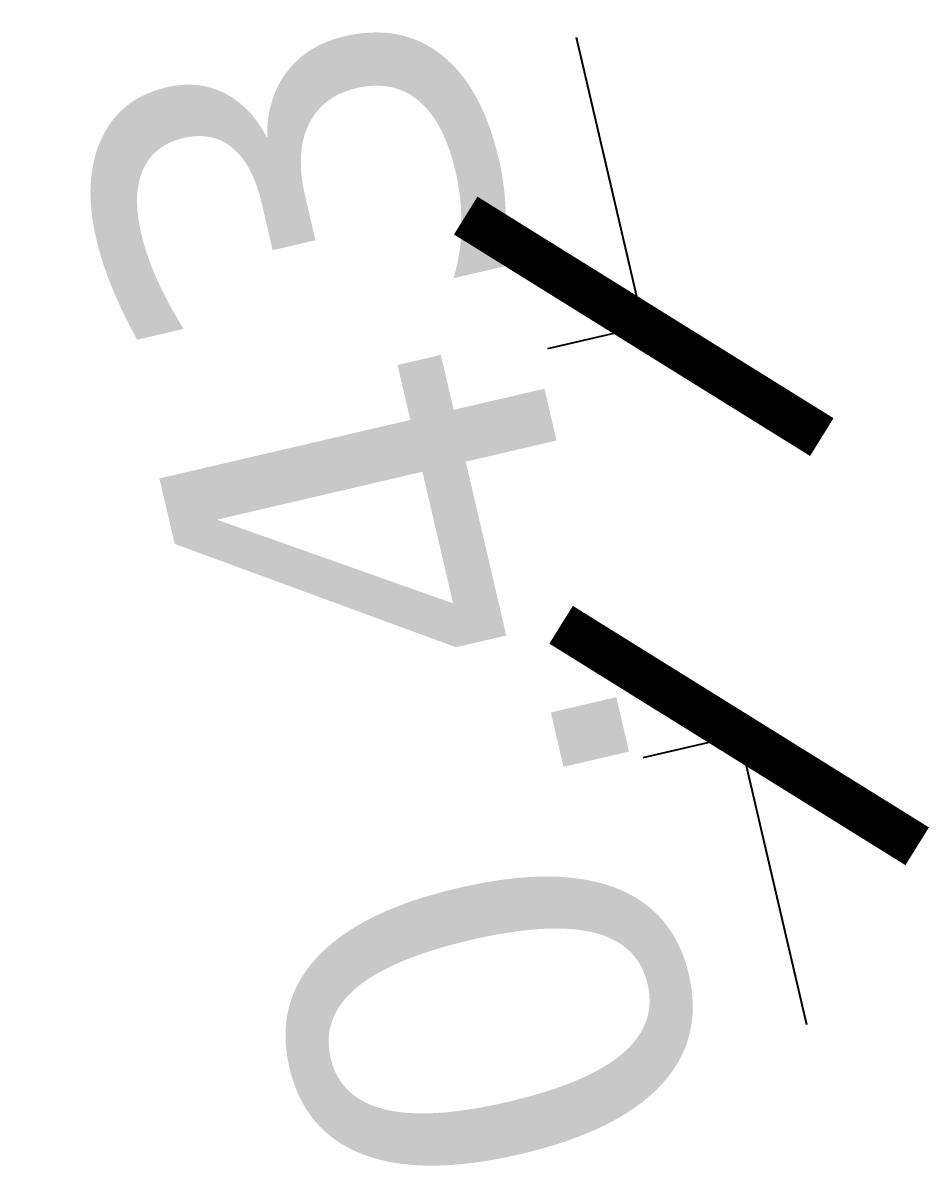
# Model space of a CAD drawing. Header units: metres. Extents: x -49 to 867749, y -579737 to 170817.
# Drawn here: x 731552.003 to 731552.92, y -441463.403 to -441462.236 of the extents above; entities that cross this region are included whole.
import ezdxf

# ---------------------------------------------------------------- set-up
doc = ezdxf.new("R2010")
doc.units = ezdxf.units.M
doc.header["$MEASUREMENT"] = 0
doc.header["$PDMODE"] = 3
doc.header["$PDSIZE"] = 0.1
doc.styles.add('COT', font='verdana.ttf')
doc.dimstyles.new('COT200', dxfattribs={"dimtxt": 0.4, "dimasz": 0.3, "dimexe": 0.1, "dimexo": 0.5, "dimgap": 0.1, "dimtad": 1, "dimzin": 0, "dimdsep": 46, "dimtxsty": 'COT', "dimblk": 'ARCHTICK', "dimcen": 0.1, "dimclrd": 256, "dimclre": 256, "dimclrt": 2, "dimadec": 0, "dimazin": 0, "dimtm": 1e-09, "dimtfac": 1, "dimtix": 1, "dimtofl": 0, "dimtmove": 1, "dimatfit": 3, "dimldrblk": 'ARCHTICK', "dimfxl": 0.3, "dimfxlon": 1, "dimtolj": 1, "dimtzin": 0, "dimlwd": -1, "dimlwe": -1, "dimarcsym": 0})

# ---------------------------------------------------------------- blocks, each defined once
blk = doc.blocks.new('_ArchTick')
at = {"color": 0, "linetype": 'ByBlock', "const_width": 0.15}
blk.add_lwpolyline([(-0.5, -0.5), (0.5, 0.5)], dxfattribs=at)
blk = doc.blocks.new('*D544')
at = {"transparency": 16777216}
for p, q in [((731552.6313, -441462.5431), (731552.5632, -441462.2509)), ((731552.6313, -441462.5431), (731552.5339, -441462.5658)), ((731552.7278, -441462.957), (731552.6304, -441462.9797)), ((731552.7278, -441462.957), (731552.7959, -441463.2492))]:
    blk.add_line(p, q, dxfattribs=at)
at = {"layer": 'Defpoints', "color": 0, "transparency": 16777216}
for p in [(731552.6313, -441462.5431), (731552.7278, -441462.957), (731552.7278, -441462.957)]:
    blk.add_point(p, dxfattribs=at)
at = {"transparency": 16777216, "xscale": 0.3, "yscale": 0.3, "zscale": 0.3}
for p, rotation in [((731552.6313, -441462.5431), 283.1212703830424), ((731552.7278, -441462.957), 103.1212703830424)]:
    blk.add_blockref('_ArchTick', p, dxfattribs=dict(at, rotation=rotation))
at = {"color": 2, "transparency": 16777216, "insert": (731552.3793, -441462.82), "char_height": 0.4, "attachment_point": 5, "rotation": 103.1213, "style": 'COT'}
blk.add_mtext('\\A1;0.43', dxfattribs=at)

msp = doc.modelspace()

# ---------------------------------------------------------------- dimensions: what is measured, and where the dimension line sits
at = {"color": 2}
dim = msp.add_aligned_dim(p1=(731552.6313, -441462.5431), p2=(731552.7278, -441462.957), distance=0, dimstyle='COT200', dxfattribs=at)
dim.commit()
dim.dimension.update_dxf_attribs({"geometry": '*D544', "text_midpoint": (731552.3793, -441462.82)})

doc.saveas('drawing.dxf')
